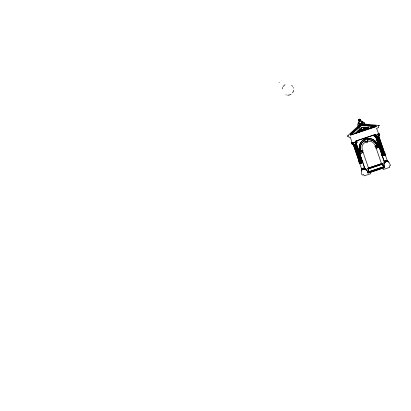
<?xml version="1.0" encoding="UTF-8"?>
<svg xmlns="http://www.w3.org/2000/svg" width="411" height="411" viewBox="0 0 411 411"><rect width="100%" height="100%" fill="white"/><g stroke="black" fill="none" stroke-linecap="round" stroke-linejoin="round"><path stroke-width="0.62" d="M357.935 131.011L358.002 131.335A0.652 0.642 -5 0 0 358.222 131.577M358.834 131.063L358.803 131.376M358.736 131.058L358.818 131.279M362.338 122.37C361.737 122.113 363.278 123.028 362.435 121.79A0.575 0.565 -5 0 0 362.23 121.779A0.555 0.545 -5 0 0 362.04 121.841C362.826 122.072 362.312 122.519 362.338 122.37M282.208 88.853L282.336 88.165M361.469 123.13L360.997 123.321A2.245 2.209 -5 0 1 360.324 123.511L359.322 123.531A3.047 2.995 -5 0 1 359.199 123.367L359.091 123.192A1.295 1.274 -5 0 1 359.014 123.007L358.957 122.807A7.326 7.203 -5 0 1 358.916 122.606L358.906 122.427A0.966 0.945 -5 0 0 358.87 122.242L359.224 122.093L359.009 121.774C359.353 121.836 360.452 120.87 359.132 120.926C360.627 121.944 360.396 119.642 360.247 121.06M359.702 121.332L359.45 121.605M359.81 129.624A7.095 6.972 -5 0 0 360.909 130.179L361.639 130.374L361.372 130.559A4.182 4.11 -5 0 1 360.401 130.677M361.747 123.038L361.865 122.632A0.997 0.981 -5 0 0 361.875 122.432L361.814 122.088A6.021 5.918 -5 0 0 361.731 121.82L361.593 121.528A0.966 0.95 -5 0 1 361.51 121.358L361.105 121.435L361.022 120.819L360.781 121.091M282.429 87.831L282.547 87.497M361.639 130.374L361.351 130.472A6.242 6.139 -5 0 1 360.868 130.554L360.658 130.57A1.665 1.639 -5 0 1 360.452 130.564L360.38 130.554A0.925 0.909 -5 0 1 360.18 130.503L359.825 130.287A1.993 1.963 -5 0 0 359.522 130.112L359.389 130.066M378.012 134.397L378.115 134.202A0.56 0.55 -5 0 1 378.608 133.991L379.153 134.479A0.529 0.524 -5 0 1 379.122 134.803C377.468 134.705 379.291 134.366 378.623 134.592C378.921 134.007 377.879 135.26 379.04 134.659C378.865 133.334 377.344 134.936 378.644 135.168A0.55 0.539 -5 0 0 379.122 134.972L379.194 134.859A0.622 0.611 -5 0 0 379.245 134.474L378.721 133.919A0.647 0.637 -5 0 0 378.099 134.084L377.95 134.299M293.069 91.915L293.207 91.596M364.557 129.116L364.901 128.14L364.706 126.958L364.983 128.242L364.418 129.516L364.829 128.653A8.415 8.271 -5 0 0 365.209 127.867L365.245 126.989L365.328 127.78A7.1 6.977 -5 0 1 364.804 128.879L364.49 129.403M292.909 92.223L292.534 92.809M365.954 128.021L365.99 127.96A1.002 0.986 -5 0 1 366.18 127.739L366.222 127.703A1.485 1.459 -5 0 1 366.458 127.554L366.52 127.523M364.562 129.285L364.341 129.47L364.665 129.455M356.044 141.528L356.589 142.016A0.529 0.524 -5 0 1 356.558 142.34C354.904 142.247 356.727 141.903 356.06 142.129C356.363 141.543 355.315 142.802 356.476 142.196C356.214 140.906 354.878 142.412 356.054 142.833A0.658 0.647 -5 0 0 356.656 142.602L356.769 142.406A0.765 0.75 -5 0 0 356.799 141.975L356.769 141.867M355.551 141.744L355.489 141.836A0.622 0.611 -5 0 0 355.469 142.273L355.469 142.37A0.786 0.771 -5 0 0 355.582 142.56A0.75 0.735 -5 0 0 355.839 142.771L355.947 142.812M365.934 127.878L365.862 127.996A1.993 1.963 -5 0 0 365.728 128.314L365.579 128.694A0.925 0.909 -5 0 1 365.451 128.859L365.4 128.91A1.665 1.639 -5 0 1 365.24 129.039L365.06 129.152A6.242 6.139 -5 0 1 364.629 129.373M283.02 86.562L284.463 85.113M361.731 127.687L362.543 127.369M360.812 121.055C361.49 121.281 360.283 118.281 359.779 119.693A1.721 1.695 -5 0 0 359.789 119.904L359.795 120.813L359.358 119.729A1.125 1.105 -5 0 0 359.25 119.534L359.481 119.211L359.563 119.493A0.673 0.663 -5 0 0 359.574 119.714L359.692 120.094A7.064 6.946 -5 0 1 359.733 120.295L359.923 120.187A8.241 8.102 -5 0 0 359.985 119.914L360.149 119.318L359.404 119.051A0.863 0.853 -5 0 0 359.127 119.149C358.156 120.742 358.577 121.343 359.332 121.564M365.492 128.946L365.543 128.895A0.997 0.976 -5 0 0 365.667 128.73L365.754 128.535A4.31 4.238 -5 0 1 365.816 128.335A2.029 1.993 -5 0 1 365.949 128.021M367.218 128.453L367.234 128.068L366.71 128.057M367.28 128.52L367.29 127.996A0.529 0.519 -5 0 0 366.843 127.903L366.489 128.7M366.663 128.088L366.561 128.648M367.624 128.771L367.727 128.669A0.74 0.724 -5 0 0 367.845 128.494M374.359 135.014L374.575 134.839L355.916 141.071L356.198 141.086A1.033 1.017 -5 0 1 356.568 142.936M364.557 139.545L364.454 139.149M364.593 138.913L365.045 139.211A3.55 3.494 -5 0 0 364.778 139.375L364.578 139.062M364.66 139.005L364.454 139.016A3.005 2.954 -5 0 1 364.033 139.252L364.177 139.91A3.088 3.036 -5 0 0 364.408 139.817L365.466 141.975L363.612 143.485L362.574 144.975L362.029 146.809L362.091 148.787L362.492 150.554L362.964 150.395L362.764 151.346L368.503 168.089L381.521 163.742L375.782 146.994L375.032 146.362L375.51 146.203L375.325 145.664M364.829 138.743L364.963 138.651A3.113 3.062 -5 0 1 365.235 138.502A2.831 2.785 -5 0 1 365.405 138.425M367.562 128.818L367.295 128.946A0.822 0.807 -5 0 1 366.74 128.91L366.52 128.741M353.568 142.858L352.761 142.365A0.848 0.832 -5 0 0 352.011 142.576L351.847 142.787A0.95 0.93 -5 0 0 351.729 143.162A0.986 0.971 -5 0 0 351.775 143.557L351.826 143.68A0.853 0.837 -5 0 0 352.201 144.045L352.458 144.122A0.745 0.735 -5 0 0 353.075 143.917L353.311 143.449A0.873 0.858 -5 0 0 353.27 143.059L353.213 142.941A0.74 0.724 -5 0 0 352.936 142.658L352.684 142.576A0.647 0.637 -5 0 0 352.088 142.817L352.011 143.573A0.622 0.611 -5 0 0 352.289 143.85L352.417 143.896M374.539 134.972L374.709 134.7L355.726 141.04L355.957 141.163A0.976 0.961 -5 0 1 356.943 142.206L356.933 142.345A0.724 0.714 -5 0 1 356.856 142.535L356.024 142.987L362.029 160.495L362.348 160.393L362.764 161.6L359.178 162.848L358.736 161.549L362.404 160.275L362.877 161.657L359.471 162.797M376.127 135.322L375.32 134.829A0.848 0.832 -5 0 0 374.57 135.039L374.406 135.25A0.95 0.93 -5 0 0 374.293 135.625A0.986 0.971 -5 0 0 374.339 136.015L374.39 136.139A0.858 0.843 -5 0 0 374.647 136.442L375.017 136.586A0.745 0.735 -5 0 0 375.639 136.38L375.87 135.913A0.873 0.858 -5 0 0 375.834 135.522L375.777 135.399A0.765 0.755 -5 0 0 375.541 135.106M366.689 138.975L366.124 139.005A3.196 3.139 -5 0 0 365.636 139.088L365.585 139.108A3.211 3.16 -5 0 0 365.199 139.308L364.701 139.653M351.944 142.473L350.347 137.104L349.098 137.521L348.523 135.835L347.136 136.298L360.822 123.598L364.901 124.091L364.29 122.293L362.928 122.745L363.072 122.437A0.827 0.812 -5 0 0 362.872 121.728A0.678 0.668 -5 0 0 362.708 121.599M363.637 141.343L364.85 140.593L362.148 142.843L360.581 145.669L360.231 148.15L360.714 150.873A7.604 7.475 -5 0 1 360.406 145.854L361.408 143.68A7.804 7.67 -5 0 1 363.632 141.333M363.365 140.043L363.987 139.493L363.298 139.951A9.617 9.453 -5 0 0 359.805 151.289M365.04 138.738L365.209 139.124A2.692 2.646 -5 0 1 365.471 139.01L365.358 138.569A3.011 2.959 -5 0 0 365.204 138.641L365.173 138.661M356.578 142.951L356.311 143.074A2.132 2.096 -5 0 1 356.157 143.1L362.086 160.382M290.716 94.422L291.019 94.237M284.756 84.928L285.054 84.743M367.193 128.473L367.069 128.278M364.547 139.745L365.528 141.836L367.506 141.184L366.884 138.959M367.501 128.751L367.239 128.864A0.771 0.755 -5 0 1 367.028 128.884A0.709 0.694 -5 0 1 366.818 128.838A0.524 0.514 -5 0 1 366.638 128.73L366.586 128.679M367.244 128.545L367.008 128.35M364.305 139.237L364.244 139.272A3 2.949 -5 0 1 364.074 139.355L364.249 139.771M363.206 130.549L364.043 128.633L363.432 126.973L364.136 128.617L363.232 130.631L361.32 129.624L360.827 127.847L361.361 129.532L363.232 130.631M364.439 129.465L364.603 129.486A4.182 4.11 -5 0 0 365.513 128.972M360.005 151.207L359.897 151.248A9.499 9.335 -5 0 1 363.35 140.023M361.767 123.079L361.043 123.351A2.24 2.204 -5 0 1 360.308 123.557A1.228 1.202 -5 0 1 360.098 123.572L359.435 123.598A5.158 5.071 -5 0 1 359.26 123.377L359.111 123.141A1.207 1.187 -5 0 1 359.034 122.951L358.962 122.606L358.335 122.832A0.801 0.786 -5 0 0 358.099 123.089A0.678 0.668 -5 0 0 358.027 123.285A0.817 0.801 -5 0 0 358.294 124.03L358.598 124.194L357.539 124.548L358.094 126.172M353.27 144.703L356.311 143.686M375.829 137.166L378.875 136.149M353.296 144.79L356.342 143.773M375.86 137.253L378.901 136.236M358.983 161.364L362.024 160.347M381.542 153.827L384.588 152.81M385.076 154.243L381.727 155.363L381.249 153.981L384.922 152.8L385.369 154.094L381.783 155.245L381.367 154.038L381.675 153.935L375.556 136.534A1.423 1.403 -5 0 1 375.366 136.622L374.729 136.565A0.724 0.714 -5 0 1 374.549 136.462L374.447 136.365A0.971 0.956 -5 0 1 374.519 134.952M359.702 163.46L362.743 162.448M382.261 155.923L385.307 154.906M359.728 163.547L362.774 162.53M382.292 156.01L385.333 154.993M361.546 168.839L364.588 167.822M384.105 161.297L387.152 160.285M361.572 168.921L364.619 167.904M384.136 161.384L387.177 160.367M361.87 169.789L364.911 168.772M384.434 162.253L387.475 161.235M359.199 131.833C360.324 131.597 357.488 132.522 357.287 131.356A0.909 0.894 -5 0 1 357.21 131.16C356.63 130.672 358.161 132.892 359.157 131.936M377.565 145.34L377.673 145.309A9.499 9.335 -5 0 0 368.025 138.461L367.193 138.425L368.02 138.373M365.41 138.425L365.471 138.409A3.211 3.16 -5 0 1 365.96 138.337L366.561 138.82A2.553 2.507 -5 0 0 366.309 138.826L366.165 138.44M361.557 130.426L360.324 129.732L359.8 128.597L360.421 129.701L361.505 130.323M358.711 130.133L358.777 130.117A1.485 1.459 -5 0 1 359.06 130.097L359.127 130.102M366.782 138.409L366.818 138.404A3.221 3.165 -5 0 0 367.002 138.373L367.187 138.795A3.411 3.355 -5 0 1 366.931 138.841L366.643 138.425M358.685 131.695L358.962 131.633A0.771 0.755 -5 0 0 359.142 131.52A0.709 0.694 -5 0 0 359.281 131.361A0.524 0.514 -5 0 0 359.358 131.16C359.527 130.236 357.863 130.893 358.726 131.289M358.69 131.787L358.967 131.726A0.822 0.807 -5 0 0 359.384 131.366L359.301 130.719L358.623 130.657A0.519 0.509 -5 0 0 358.407 130.909L358.721 131.381M288.383 95.141L288.733 95.1M362.297 121.507L361.772 121.805A7.239 7.115 -5 0 1 361.834 122L361.916 122.406A1.007 0.992 -5 0 1 361.911 122.606L361.85 122.874A6.381 6.268 -5 0 1 361.778 123.069M366.18 138.327L366.561 138.317A3.011 2.959 -5 0 0 367.008 138.26L367.228 138.897A3.345 3.288 -5 0 1 367.002 138.944L367.645 141.256L365.466 141.975L366.725 142.853L367.347 142.694L367.711 141.173L371.323 141.528L373.584 142.961L375.238 145.494M377.493 134.921L377.791 134.751A0.807 0.791 -5 0 1 377.781 134.423L377.807 134.315A0.858 0.843 -5 0 1 377.961 134.058A0.76 0.745 -5 0 1 378.68 133.78L378.788 133.806A0.873 0.858 -5 0 1 379.327 134.33L379.363 134.438A0.765 0.75 -5 0 1 379.327 134.87L379.214 135.06A0.658 0.647 -5 0 1 378.618 135.296L378.218 135.106A0.786 0.771 -5 0 1 378.033 134.834L378.002 134.726M354.929 142.458L355.227 142.293M355.006 142.37L355.351 141.497A0.848 0.832 -5 0 1 356.075 141.22L356.332 141.286M377.642 134.829L377.909 133.96A0.848 0.832 -5 0 1 378.639 133.683L378.896 133.75A0.971 0.956 -5 0 1 379.42 134.32L379.456 134.448A0.858 0.843 -5 0 1 379.435 134.844L379.23 135.178A0.745 0.735 -5 0 1 378.613 135.383L378.141 135.152A0.873 0.858 -5 0 1 377.93 134.818L377.899 134.69M287.679 95.162L288.029 95.162M358.598 131.787L358.459 131.767A0.74 0.724 -5 0 1 357.93 131.371M358.603 131.695L358.341 131.638M360.401 130.647L360.329 130.636A0.997 0.981 -5 0 1 360.128 130.58L360 130.523M362.44 127.446L362.774 127.564M285.958 94.843L286.292 94.951M356.162 141.456L356.404 141.574A0.755 0.74 -5 0 1 356.645 141.882L356.681 142.011A0.622 0.611 -5 0 1 356.635 142.396L356.558 142.509A0.55 0.539 -5 0 1 356.08 142.704M361.449 130.302L360.745 130.015A8.41 8.266 -5 0 1 359.959 129.624L359.394 128.941L359.769 129.501M359.399 130.164L359.466 130.189A2.024 1.988 -5 0 1 359.769 130.359A4.31 4.238 -5 0 1 359.938 130.477L359.995 130.518M352.309 143.758C353.234 144.22 353.131 142.36 352.314 143.033C352.361 144.225 352.936 142.797 352.581 143.29C351.98 143.007 353.583 143.382 352.289 143.593C351.616 142.437 353.809 142.797 352.915 143.763A0.55 0.539 -5 0 1 352.047 143.593M375.5 135.121L375.243 135.034A0.647 0.637 -5 0 0 374.647 135.281L374.575 136.031A0.622 0.611 -5 0 0 374.853 136.313L374.976 136.354A0.55 0.539 -5 0 0 375.479 136.226C376.368 135.26 374.18 134.9 374.853 136.056C376.142 135.841 374.544 135.471 375.145 135.753C375.5 135.255 374.919 136.688 374.878 135.491C375.69 134.823 375.798 136.678 374.873 136.221A0.534 0.524 -5 0 1 374.647 135.979L374.786 135.27A0.56 0.55 -5 0 1 375.31 135.142L375.51 135.234A0.622 0.611 -5 0 1 375.7 135.512M352.946 142.771L352.746 142.679A0.56 0.55 -5 0 0 352.222 142.807L352.052 143.09A0.663 0.652 -5 0 0 352.052 143.413L352.088 143.521M353.147 142.658L353.059 142.586A0.817 0.807 -5 0 0 352.751 142.453A0.76 0.745 -5 0 0 352.032 142.684L351.965 142.766A0.873 0.858 -5 0 0 351.857 143.506L351.898 143.614A0.765 0.755 -5 0 0 352.191 143.937L352.397 144.025A0.658 0.647 -5 0 0 353.018 143.85L353.147 143.67A0.75 0.74 -5 0 0 353.219 143.46A0.786 0.771 -5 0 0 353.198 143.131L353.157 143.028M291.651 85.288L292.149 85.776M358.079 126.136L360.853 123.69L379.481 125.494L378.099 125.956L378.675 127.636L376.533 128.355L378.567 133.58A1.017 0.997 -5 0 1 379.523 134.746L379.528 134.818A0.765 0.75 -5 0 1 379.451 135.014L378.644 135.522L384.604 152.907M367.675 127.759L367.824 128.057A0.652 0.642 -5 0 1 367.794 128.381M292.586 86.32L292.776 86.608M375.901 135.383L376.132 135.425A2.892 2.846 -5 0 1 377.478 134.834M353.342 142.92L353.568 142.966A2.892 2.846 -5 0 1 354.914 142.37M357.909 131.361L357.842 131.088A1.074 1.053 -5 0 1 358.705 130.066L358.767 130.03A1.557 1.531 -5 0 1 359.116 130.01M375.721 135.486L375.757 135.594A0.786 0.771 -5 0 1 375.777 135.923L375.582 136.308A0.658 0.647 -5 0 1 374.96 136.483L374.75 136.401A0.765 0.755 -5 0 1 374.457 136.072L374.421 135.969A0.873 0.858 -5 0 1 374.524 135.229L374.596 135.142A0.76 0.745 -5 0 1 375.315 134.916M293.238 87.533L293.444 88.195M385.05 154.156L387.496 161.333M378.68 136.216L384.419 152.959M384.855 154.223L385.138 155.06M386.962 160.362L387.306 161.369M378.593 136.246L384.331 152.99M384.768 154.253L385.056 155.086M386.874 160.393L387.219 161.4M378.248 136.36L383.992 153.103M384.424 154.366L384.711 155.199M386.53 160.506L386.874 161.513M378.166 136.385L383.905 153.128M384.342 154.397L384.624 155.23M386.443 160.537L386.792 161.538M377.822 136.503L383.566 153.246M383.997 154.51L384.285 155.343M386.104 160.65L386.448 161.657M377.735 136.529L383.478 153.272M383.91 154.536L384.198 155.373M386.016 160.68L386.361 161.682M377.396 136.642L383.139 153.385M383.571 154.654L383.859 155.486M385.677 160.793L386.021 161.795M377.308 136.673L383.052 153.416M383.484 154.68L383.771 155.517M385.59 160.819L385.934 161.826M376.969 136.786L382.708 153.529M383.144 154.793L383.427 155.63M385.251 160.932L385.595 161.939M376.882 136.817L382.62 153.56M383.057 154.824L383.345 155.656M385.164 160.963L385.508 161.97M376.538 136.93L382.281 153.673M382.718 154.937L383.001 155.774M384.819 161.076L385.169 162.083M376.455 136.961L382.194 153.704M382.631 154.968L382.913 155.8M384.732 161.107L385.081 162.114M376.111 137.074L381.855 153.817M382.287 155.081L382.574 155.913M384.393 161.22L384.737 162.227M376.024 137.099L381.768 153.848M382.199 155.111L382.487 155.944M384.306 161.251L384.65 162.253M382.091 155.142L384.562 162.36L384.064 162.53L383.848 163.295L384.3 163.146L384.475 163.66L383.9 164.76L384.747 167.518L383.782 164.703L384.244 163.259C382.24 162.879 387.26 161.014 387.979 161.174L388.708 161.723L388.22 161.883L388.364 162.314L389.5 162.838L390.45 165.612L389.325 165.987L389.787 167.318L383.278 169.496L382.816 168.161M381.572 153.909L375.628 136.591A2.019 1.983 -5 0 1 375.418 136.699L375.207 136.724A1.089 1.074 -5 0 1 374.714 136.663A1.028 1.007 -5 0 1 374.37 135.024M382.004 155.173L384.46 162.335M370.224 172.368L370.681 173.704L364.172 175.877L363.714 174.541L362.214 175.045C360.997 173.488 361.562 172.173 361.695 170.745L361.207 170.909L361.449 170.036L365.436 168.659L366.252 169.27L365.728 169.445L365.847 169.789L366.977 170.318L367.943 173.129L366.92 170.431L365.79 169.902L365.61 169.389L366.062 169.24L365.42 168.757L364.917 168.926L362.44 161.708M362.559 161.764L364.973 168.813M356.116 143.752L361.86 160.495M362.291 161.759L362.579 162.597M364.398 167.904L364.742 168.906M356.029 143.783L361.772 160.526M362.204 161.79L362.492 162.622M364.31 167.929L364.655 168.936M355.69 143.896L361.428 160.639M361.865 161.903L362.148 162.741M363.971 168.042L364.316 169.049M355.602 143.927L361.341 160.67M361.778 161.934L362.065 162.766M363.884 168.073L364.228 169.08M355.258 144.04L361.002 160.783M361.439 162.047L361.721 162.879M363.54 168.186L363.889 169.193M355.176 144.066L360.915 160.814M361.351 162.078L361.634 162.91M363.452 168.217L363.802 169.224M354.832 144.184L360.575 160.927M361.007 162.191L361.295 163.023M363.113 168.33L363.458 169.337M354.744 144.21L360.488 160.953M360.92 162.222L361.207 163.054M363.026 168.361L363.37 169.363M354.405 144.323L360.149 161.071M360.581 162.335L360.868 163.167M362.687 168.474L363.031 169.481M354.318 144.353L360.062 161.097M360.493 162.36L360.781 163.198M362.6 168.5L362.944 169.507M353.979 144.466L359.717 161.21M360.154 162.479L360.442 163.311M362.261 168.618L362.605 169.62M353.892 144.497L359.635 161.24M360.067 162.504L360.355 163.342M362.173 168.644L362.517 169.651M353.552 144.61L359.291 161.353M359.728 162.617L360.01 163.455M361.829 168.757L362.178 169.764M353.465 144.641L359.204 161.384M359.64 162.648L359.923 163.48M361.747 168.787L362.091 169.794M359.039 161.446L353.08 144.061L352.124 144.143A0.765 0.75 -5 0 1 351.939 144.035L351.888 143.989A1.017 0.997 -5 0 1 351.929 142.458M359.445 162.715L361.932 169.877M290.407 94.587A5.656 5.559 -5 0 1 289.077 95.039M279.048 82.57A9.047 8.893 -5 0 1 279.228 82.298M293.562 90.256A5.626 5.528 -5 0 1 293.326 91.268M367.824 128.535A0.771 0.755 -5 0 0 367.912 128.016L367.794 127.764A1.074 1.053 -5 0 0 366.484 127.467L366.407 127.477A1.557 1.531 -5 0 0 366.119 127.672M359.116 130.01A1.074 1.053 -5 0 1 359.43 130.076M353.552 142.838A2.872 2.82 -5 0 1 355.001 142.293M355.638 141.697A0.622 0.611 -5 0 1 356.239 141.543M355.351 141.852A0.765 0.75 -5 0 0 355.294 142.257L355.366 142.355A0.873 0.858 -5 0 0 355.577 142.694L356.049 142.925A0.745 0.735 -5 0 0 356.666 142.72L356.871 142.381A0.858 0.843 -5 0 0 356.897 141.985L356.861 141.857A0.986 0.971 -5 0 0 356.563 141.425M355.217 142.34A0.858 0.843 -5 0 1 355.207 141.99A0.889 0.873 -5 0 1 355.289 141.754L355.407 141.569A0.76 0.745 -5 0 1 356.116 141.317L356.229 141.343A0.873 0.858 -5 0 1 356.763 141.867M353.162 142.56A0.848 0.832 -5 0 1 353.368 142.843M352.941 142.807A0.622 0.611 -5 0 1 353.141 143.049M376.096 135.276A3.036 2.985 -5 0 1 377.637 134.751M355.654 141.816A0.529 0.524 -5 0 1 356.121 141.615M378.028 134.736A0.622 0.611 -5 0 1 378.038 134.423M377.858 134.716A0.765 0.75 -5 0 1 377.909 134.315M375.335 134.931A0.858 0.843 -5 0 1 375.942 135.414M368.02 138.343A9.623 9.458 -5 0 1 377.776 145.283M362.61 129.737A1.361 1.341 -5 0 1 361.803 127.729M363.247 129.511A0.745 0.735 -5 0 1 362.605 129.763M362.523 127.431A1.367 1.346 -5 0 1 363.206 129.486M362.44 127.436A0.663 0.652 -5 0 0 361.783 127.78L361.644 128.181A1.099 1.079 -5 0 0 361.634 128.391M362.759 127.585A1.387 1.361 -5 0 1 363.293 129.229L363.16 129.475A0.647 0.637 -5 0 1 362.569 129.665L362.302 129.568A1.444 1.418 -5 0 1 361.659 128.391M362.219 121.461A0.827 0.812 -5 0 1 362.651 121.558M368.508 127.79L368.128 128.735L366.761 129.398L368.097 128.628L368.4 127.646A0.909 0.894 -5 0 0 368.343 127.441L368.241 127.081L368.96 128.042L369.89 128.314L371.606 127.05L370.054 128.381L368.975 128.17L368.246 127.091L368.508 127.79M357.149 131.52C357.822 133.683 353.054 132.614 355.248 133.077C357.18 134.156 357.442 129.85 357.149 131.52M358.382 123.398C359.507 123.603 358.618 123.947 358.428 123.13A0.575 0.565 -5 0 1 358.582 122.997A0.555 0.545 -5 0 1 358.772 122.93L359.029 123.11L358.382 123.398M368.23 171.351L368.23 171.572A9.083 8.929 -5 0 0 368.343 172.625L368.415 173.021L384.578 167.621L384.393 167.262A8.898 8.744 -5 0 0 383.792 166.301L382.934 165.587L382.204 163.465L367.747 168.299L368.472 170.416L368.23 171.351M360.504 121.219L360.504 121.219M360.483 120.166L360.483 120.223A0.745 0.73 -5 0 1 360.396 120.382L360.118 120.444L360.483 120.166M368.318 171.315L368.313 171.459A7.629 7.501 -5 0 0 368.405 172.425L368.487 172.903L384.449 167.57L384.223 167.138A7.804 7.67 -5 0 0 383.746 166.378L383.191 165.972A0.724 0.709 -5 0 1 383.026 165.849A1.069 1.053 -5 0 1 382.893 165.684L382.148 163.578L367.86 168.356L368.569 170.473A1.069 1.053 -5 0 1 368.559 170.678A0.724 0.709 -5 0 1 368.503 170.878L368.318 171.315M359.137 120.531L359.44 120.67L359.183 120.788A0.74 0.73 -5 0 1 359.014 120.716L359.137 120.531M375.978 125.802L361.105 124.425L350.136 134.438L361.074 124.333L375.978 125.802M376.204 126.47L350.378 135.137L361.408 125.314L376.204 126.47M360.031 120.156L360.432 119.58L360.231 119.781A0.745 0.735 -5 0 0 360.134 119.93L360.031 120.156M358.757 119.673L359.219 120.171A8.184 8.045 -5 0 0 359.435 120.351L359.527 120.346A4.028 3.961 -5 0 0 359.404 120.104A1.736 1.706 -5 0 0 359.286 119.93L358.757 119.673M361.439 125.401L350.367 135.106L376.209 126.598L361.439 125.401M362.178 150.334L359.317 151.412L362.178 150.334M378.151 145.001L375.284 146.075L378.151 145.001M362.738 150.601L359.455 151.818L362.738 150.601M378.29 145.407L375.063 146.604L378.29 145.407M362.512 151.305L359.651 152.383L362.512 151.305M378.48 145.972L375.618 147.046L378.48 145.972M362.934 152.522L360.067 153.601L362.934 152.522M378.901 147.189L376.034 148.263L378.901 147.189M382.559 164.117L368.184 168.921L382.559 164.117M384.013 166.676L368.287 171.932L384.013 166.676M365.718 138.933L365.497 138.517A2.969 2.918 -5 0 1 365.667 138.481L365.703 138.476A3.463 3.401 -5 0 1 365.888 138.45L365.995 138.867A2.692 2.646 -5 0 0 365.718 138.933M376.789 145.499C375.669 141.718 371.261 138.995 367.203 139.92C370.948 138.82 375.87 141.41 376.789 145.499M359.399 120.433L358.659 120.171L358.942 120.212A0.745 0.735 -5 0 1 359.111 120.274L359.399 120.433"/></g></svg>
